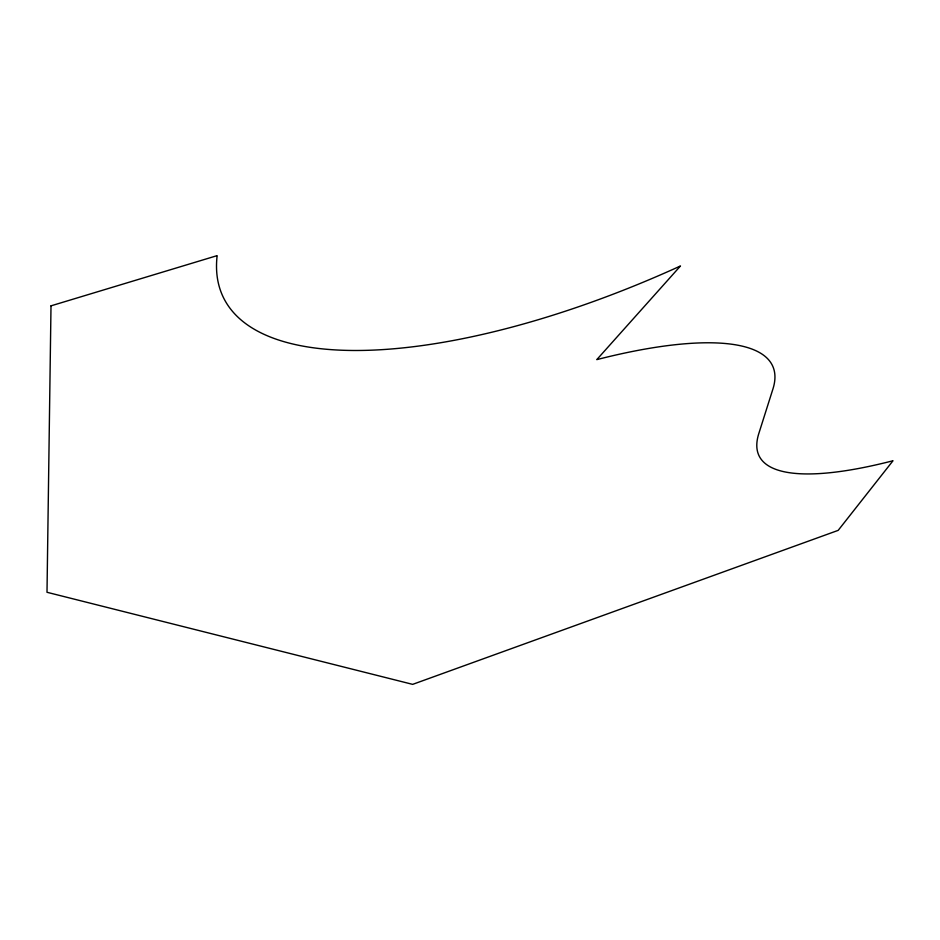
<?xml version="1.0" encoding="UTF-8"?>
<svg xmlns="http://www.w3.org/2000/svg" width="940" height="940" viewBox="0 0 940 940"><rect width="100%" height="100%" fill="white"/><g stroke="black" fill="none" stroke-linecap="round" stroke-linejoin="round"><path stroke-width="1.41" d="M51.007 305.841L47 592.282L412.66 684.367L838.175 530.371L893 460.753A352.911 86.809 -26.9 0 1 758.815 433.528L772.95 388.925A318.707 88.36 -23.5 0 0 596.806 359.62L680.478 265.973A453.856 171.762 -25.9 0 1 217.14 255.633L51.007 305.841"/></g></svg>
